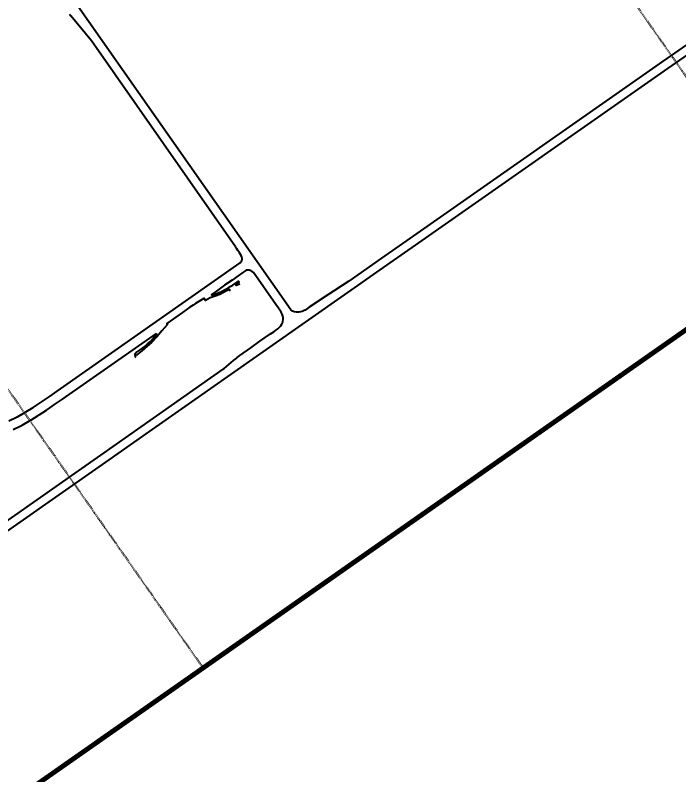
# Model space of a CAD drawing. Header units: millimetres. Extents: x 152904052 to 153933663, y 538271515 to 539240469.
# Drawn here: x 153563847 to 153577393, y 539056459 to 539071962 of the extents above; entities that cross this region are included whole.
import ezdxf
from ezdxf.enums import TextEntityAlignment as Align

# ---------------------------------------------------------------- set-up
doc = ezdxf.new("R2010")
doc.units = ezdxf.units.MM
doc.linetypes.add('HIDDEN', pattern=[5.08, 2.54, -2.54])
doc.layers.add('BORD', color=7, linetype='Continuous')
doc.styles.add('IIAC FONT', font='GulimChe.ttf')

msp = doc.modelspace()

# ---------------------------------------------------------------- linework, layer by layer
at = {"layer": 'BORD', "color": 8, "linetype": 'HIDDEN', "ltscale": 5}
for p, q in [((153528346.4, 539140965.7), (153579968.2, 539067242)), ((153516059.1, 539132362.1), (153567681, 539058638.4))]:
    msp.add_line(p, q, dxfattribs=at)
at = {"layer": 'BORD', "color": 137}
for p, q in [((153569471.3, 539065945.3), (153563054.4, 539075109.5)), ((153568346.9, 539067231.4), (153568370.1, 539067196.4))]:
    msp.add_line(p, q, dxfattribs=at)
at = {"layer": 'BORD', "const_width": 100}
msp.add_lwpolyline([(153479197.2, 539106551.1), (153602070.1, 539192587.6), (153653691.9, 539118863.9), (153530819.1, 539032827.5)], close=True, dxfattribs=at)
at = {"layer": 'BORD', "color": 137, "ltscale": 10, "flags": 128}
for points in [[(153564958.3, 539071985.4), (153564985, 539071947.3)], [(153565402.9, 539071435.8), (153564984, 539071948.6)]]:
    msp.add_lwpolyline(points, dxfattribs=at)
at = {"layer": 'BORD', "color": 137, "ltscale": 10}
for points in [[(153568346.9, 539067231.4), (153565402.9, 539071435.8)], [(153568441.6, 539066905.8), (153568442.4, 539066906.5), (153568454.8, 539066919.7), (153568465.7, 539066936.8), (153568473.5, 539066954.4), (153568480.7, 539066982.3), (153568480, 539066995.9), (153568476.3, 539067020.2), (153568459.3, 539067058.2), (153568426.6, 539067112.1), (153568394.1, 539067160.3), (153568370.1, 539067196.4)]]:
    msp.add_lwpolyline(points, dxfattribs=at)
at = {"layer": 'BORD', "color": 137, "ltscale": 20, "flags": 128}
for points in [[(153577550.6, 539071359.9), (153577059.1, 539071015.8)], [(153577651, 539071216.6), (153577159.5, 539070872.4)], [(153577059.1, 539071015.8), (153571980.4, 539067459.6)], [(153577159.5, 539070872.4), (153572080.8, 539067316.2)], [(153571980.4, 539067459.6), (153571325.1, 539067000.7)], [(153572080.8, 539067316.2), (153571425.4, 539066857.4)], [(153563718.2, 539063680.2), (153563873, 539063757.2), (153563892.4, 539063767.5), (153564043.7, 539063852.4), (153564063, 539063863.8), (153564211.3, 539063954.8), (153564230.6, 539063967.1), (153564376.5, 539064062.7), (153564395.9, 539064075.8), (153564540.3, 539064174.5), (153564559.9, 539064188.1), (153564703.8, 539064288.6), (153568441.6, 539066905.8)], [(153571325.1, 539067000.7), (153570655.8, 539066532.1)], [(153571425.4, 539066857.4), (153566510.5, 539063415.9)], [(153568088.4, 539064734.4), (153568111.9, 539064753.4), (153568303.2, 539064914), (153568358.6, 539064958.2), (153568378, 539064973.5), (153568434.6, 539065016.7), (153568658.5, 539065176.1), (153568842.4, 539065307.5), (153569058.8, 539065458.2), (153569122.9, 539065501.1), (153569159.2, 539065527.9), (153569205.8, 539065560.6), (153569227.2, 539065578.6), (153569254.2, 539065606.3), (153569269.9, 539065624.8), (153569288.4, 539065656.8), (153569300.3, 539065680.6), (153569310.6, 539065712.4), (153569314.8, 539065751.9), (153569314.7, 539065784.8), (153569308.6, 539065821.8), (153569296.2, 539065860.1), (153569285.3, 539065884.2), (153569275.8, 539065900.9), (153569220.7, 539065983.5), (153569167.7, 539066057.1), (153568708.9, 539066711.3), (153568656.6, 539066749.5), (153568638.7, 539066754), (153568630.2, 539066755.3), (153568599.6, 539066756.5), (153568584.7, 539066757.2), (153568568.9, 539066755.2), (153568556.1, 539066749.7), (153568491.2, 539066710.5), (153568399.9, 539066645.8), (153568273.6, 539066557.3), (153568122.5, 539066450.6), (153567954.8, 539066332.8), (153567855.9, 539066261.8), (153567854.8, 539066259.6), (153567855.8, 539066257.6), (153567857, 539066256.5), (153567858.8, 539066255.6), (153567860.8, 539066255.6), (153567864.5, 539066255.1), (153567878.4, 539066255.8), (153567914.7, 539066265.1), (153567996.8, 539066298.4), (153568072.2, 539066332.6), (153568134.5, 539066362.5), (153568209.1, 539066405.1), (153568237.1, 539066421.5), (153568286.1, 539066451.6), (153568376.2, 539066514.3), (153568405.6, 539066536.2), (153568420.1, 539066514.7), (153568354, 539066457.9), (153568351.9, 539066456.1), (153568350.6, 539066454.5), (153568351.5, 539066453.4), (153568354.9, 539066454.1), (153568432, 539066478.5)], [(153570655.8, 539066532.1), (153570225.4, 539066253.4), (153569848, 539066000.7), (153569762.6, 539065945.1), (153569742.3, 539065933.5), (153569703.2, 539065915.5), (153569671, 539065904.9), (153569639.6, 539065900.1), (153569619.3, 539065898.8), (153569588.7, 539065900.3), (153569544.6, 539065908.2), (153569527.1, 539065913.7), (153569506.7, 539065924.2), (153569471.3, 539065945.3)], [(153568224.3, 539066339.2), (153568227.8, 539066345.3), (153568228.7, 539066352.1), (153568226.6, 539066356.7), (153568222.8, 539066360.5), (153568217, 539066361.5), (153568210.9, 539066361.2), (153568175.7, 539066344.1), (153568021.3, 539066264.4), (153567946.2, 539066232.5), (153567828.5, 539066190.9), (153567731.2, 539066141.6), (153567707.6, 539066181.1), (153567706.4, 539066181.5), (153567699.5, 539066180), (153567527.8, 539066077.8), (153567476.2, 539066046.2), (153567412.1, 539066002.3), (153567261.1, 539065897.5), (153566943.3, 539065672.6), (153566942, 539065669.6), (153566951.2, 539065645.9), (153566949.8, 539065641.2), (153566839.3, 539065523.1), (153566743.2, 539065404.6), (153566631.6, 539065281), (153566543.3, 539065204.8), (153566432.3, 539065113.7), (153566395.9, 539065084.5)], [(153563802.5, 539063504.4), (153563962.2, 539063583.8), (153563985.8, 539063596.3), (153564140.9, 539063683.3), (153564163.6, 539063696.7), (153564314.7, 539063789.4), (153564336.4, 539063803.3), (153564484.3, 539063900.2), (153564505.3, 539063914.4), (153564650.9, 539064013.9), (153564671.3, 539064028.1), (153564815.5, 539064128.7), (153566728.2, 539065468)], [(153566298.9, 539064976.4), (153566302.2, 539064985.1), (153566302.6, 539064991.8), (153566296.5, 539065027.3), (153566297.1, 539065042.9), (153566300.9, 539065055.9), (153566305, 539065062.5), (153566309.5, 539065067.5), (153566318, 539065074.5), (153566396, 539065134), (153566469.9, 539065189.9), (153566548, 539065254.3), (153566605.6, 539065303.7), (153566680.9, 539065388.5), (153566728.5, 539065447.4), (153566731.7, 539065460.7), (153566729.9, 539065465.7), (153566728.2, 539065468)], [(153566395.9, 539065084.5), (153566332.9, 539065032), (153566331.8, 539065029.2), (153566331.4, 539065025.2), (153566333.2, 539065022.8), (153566336.8, 539065022.8)], [(153568088.4, 539064734.4), (153566410.2, 539063559.3)], [(153566410.2, 539063559.3), (153565591, 539062985.7)], [(153566510.5, 539063415.9), (153565691.4, 539062842.3)], [(153565591, 539062985.7), (153559856.9, 539058970.7)], [(153565691.4, 539062842.3), (153564599.2, 539062077.6)], [(153564599.2, 539062077.6), (153561431.8, 539059859.7)]]:
    msp.add_lwpolyline(points, dxfattribs=at)

# ---------------------------------------------------------------- texts
at = {"layer": 'BORD', "color": 7, "linetype": 'Continuous', "lineweight": -3, "style": 'IIAC FONT'}
msp.add_text('PARTIAL SITE PLAN', height=5760, rotation=35, dxfattribs=at).set_placement((153601935.6, 539062021.1), align=Align.MIDDLE_CENTER)

doc.saveas('drawing.dxf')
